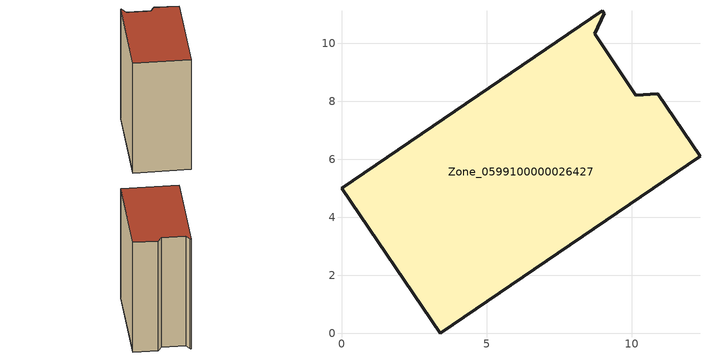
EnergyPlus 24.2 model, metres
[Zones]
Zone_0599100000026427
 floor ground (C_G): 0,5 8.99,11.12 9.05,11.03 8.73,10.33 10.14,8.21 10.9,8.26 12.35,6.1 3.4,0 z0
 wall outside (C_F): 3.4,0 12.35,6.1 10.9,8.26 10.14,8.21 8.73,10.33 9.05,11.03 8.99,11.12 0,5 3.4,0 z0:13.12
 roof outside (C_R): 8.99,11.12 0,5 3.4,0 12.35,6.1 10.9,8.26 10.14,8.21 8.73,10.33 9.05,11.03 z13.12
[BUILDING]
Pand.0599100000026427: North Axis=0; Terrain=City; Loads Convergence Tolerance Value=0.04; Temperature Convergence Tolerance Value=0.4; Solar Distribution=FullExterior; Maximum Number of Warmup Days=25; Minimum Number of Warmup Days=1
[Site:Location]
Rotterdam.The.Hague.AP_ZH_NLD Design_Conditions: Latitude=51.96; Longitude=4.45; Time Zone=1; Elevation=-4.5
[SITE:GROUNDTEMPERATURE:BUILDINGSURFACE]
18, 18, 18, 18, 18, 18, 18, 18, 18, 18, 18, 18
[MATERIAL] Thermal Absorptance=0.9; Solar Absorptance=0.7; Visible Absorptance=0.7
Name | Roughness | Thickness | Conductivity | Density | Specific Heat
G.TI.1946 | MediumSmooth | 0.15 | 1 | 540 | 1210
F.TI.1946 | Rough | 0.3 | 0.857143 | 1920 | 840
R.TI.1946 | MediumRough | 0.2 | 0.1 | 1500 | 1000
[CONSTRUCTION]
C_G: G.TI.1946
C_F: F.TI.1946
C_R: R.TI.1946
[ZONE]
Zone_0599100000026427: Type=1; Multiplier=1; Ceiling Height=Autocalculate; Volume=Autocalculate; Floor Area=autocalculate; Part of Total Floor Area=Yes
[ZONEINFILTRATION:DESIGNFLOWRATE]
Infil_Zone_0599100000026427: Zone or ZoneList or Space or SpaceList=Zone_0599100000026427; Schedule=AlwaysOn; Design Flow Rate Calculation Method=Flow/Area; Flow Rate per Floor Area=0.003; Constant Term Coefficient=1; Temperature Term Coefficient=0; Velocity Term Coefficient=0; Velocity Squared Term Coefficient=0
[HVACTEMPLATE:ZONE:IDEALLOADSAIRSYSTEM]
Zone_0599100000026427: Maximum Heating Supply Air Temperature=50; Minimum Cooling Supply Air Temperature=13; Maximum Heating Supply Air Humidity Ratio=0.0156; Minimum Cooling Supply Air Humidity Ratio=0.0077; Heating Limit=NoLimit; Cooling Limit=NoLimit; Dehumidification Control Type=ConstantSensibleHeatRatio; Cooling Sensible Heat Ratio=0.7; Dehumidification Setpoint=60; Humidification Control Type=None; Humidification Setpoint=30; Outdoor Air Method=None; Outdoor Air Flow Rate per Person=0.00944; Outdoor Air Flow Rate per Zone Floor Area=0; Outdoor Air Flow Rate per Zone=0; Demand Controlled Ventilation Type=None; Outdoor Air Economizer Type=NoEconomizer; Heat Recovery Type=None; Sensible Heat Recovery Effectiveness=0.7; Latent Heat Recovery Effectiveness=0.65
[ZONECONTROL:THERMOSTAT]
ThermostatControl_Zone_0599100000026427: Zone or ZoneList=Zone_0599100000026427; Control Type Schedule=DualSetpointControlType; Control 1=Thermostat_Zone_0599100000026427; Temperature Difference Between Cutout And Setpoint=0
[THERMOSTATSETPOINT:DUALSETPOINT]
Thermostat_Zone_0599100000026427: Heating Setpoint Temperature Schedule=HeatingSetpoint_Zone_0599100000026427; Cooling Setpoint Temperature Schedule=CoolingSetpoint_Zone_0599100000026427
[SCHEDULE:COMPACT]
HeatingSetpoint_Zone_0599100000026427: Through: 12/31, For: AllDays, Until: 24:00, 21
CoolingSetpoint_Zone_0599100000026427: Through: 12/31, For: AllDays, Until: 24:00, 24
DualSetpointControlType: Through: 12/31, For: AllDays, Until: 24:00, 4
AlwaysOn: Through: 12/31, For: AllDays, Until: 24:00, 1
